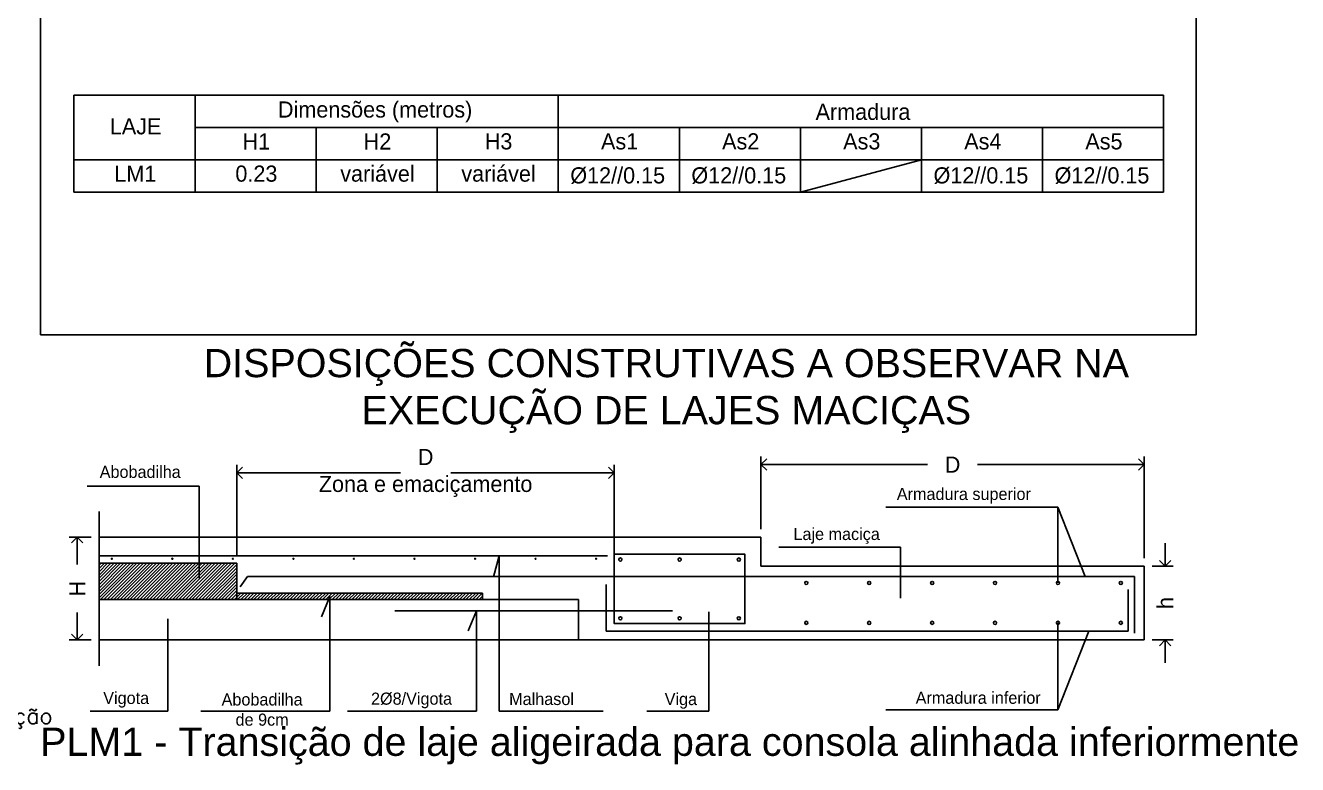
# Model space of a CAD drawing. Header units: millimetres. Extents: x 2071 to 2712, y 1262 to 1380.
# Drawn here: x 2330.71 to 2346.47, y 1353.11 to 1362.27 of the extents above; entities that cross this region are included whole.
import ezdxf
from ezdxf.enums import TextEntityAlignment as Align

# ---------------------------------------------------------------- set-up
doc = ezdxf.new("R2010")
doc.units = ezdxf.units.MM
doc.layers.add('.pormenores', color=8, linetype='Continuous')
doc.styles.add('CS_Isocp', font='')
doc.styles.add('CYPETXT', font='arial', dxfattribs={"height": 0.2})
doc.styles.add('CYPETXT_romans', font='ROMANS__.TTF', dxfattribs={"height": 0.2})
doc.styles.get('CS_Isocp').set_extended_font_data('Century Gothic')
pattern_1 = [(45, (2289.163025, 1345.975214), (-0.020205576, 0.020205576), [])]

# ---------------------------------------------------------------- blocks, each defined once
blk = doc.blocks.new('_Open90')
at = {"color": 0, "linetype": 'ByBlock', "lineweight": -2}
for p, q in [((0, 0), (-1, 0)), ((-0.5, 0.5), (0, 0)), ((0, 0), (-0.5, -0.5))]:
    blk.add_line(p, q, dxfattribs=at)

msp = doc.modelspace()

# ---------------------------------------------------------------- hatches: boundary and pattern name
at = {"layer": '.pormenores'}
h = msp.add_hatch(dxfattribs=at)
h.set_pattern_fill('ANSI31', color=256, scale=0.009, style=0)
h.set_pattern_definition(pattern_1)
h.paths.add_polyline_path([(2333.32623, 1355.1514), (2333.32623, 1355.6014), (2331.61961, 1355.6014), (2331.61961, 1355.1514)])
h = msp.add_hatch(dxfattribs=at)
h.set_pattern_fill('ANSI31', color=256, scale=0.009, style=0)
h.set_pattern_definition(pattern_1)
h.paths.add_polyline_path([(2333.32623, 1355.23175), (2333.32623, 1355.1514), (2336.36961, 1355.1514), (2336.36961, 1355.23175)])

# ---------------------------------------------------------------- linework, layer by layer
for p, q in [((2330.8929, 1375.59422), (2330.8929, 1358.43099)), ((2331.3076, 1361.00284), (2331.3076, 1361.40284)), ((2331.3076, 1361.40284), (2344.8076, 1361.40284)), ((2332.8076, 1360.20284), (2332.8076, 1361.40284)), ((2337.3076, 1360.20284), (2337.3076, 1361.40284)), ((2344.8076, 1360.20284), (2344.8076, 1361.40284)), ((2331.3076, 1361.00284), (2331.3076, 1360.60284)), ((2332.8076, 1361.00284), (2344.8076, 1361.00284)), ((2334.3076, 1360.20284), (2334.3076, 1361.00284)), ((2335.8076, 1360.20284), (2335.8076, 1361.00284)), ((2338.8076, 1360.20284), (2338.8076, 1361.00284)), ((2340.3076, 1360.20284), (2340.3076, 1361.00284)), ((2341.8076, 1360.20284), (2341.8076, 1361.00284)), ((2343.3076, 1360.20284), (2343.3076, 1361.00284)), ((2331.3076, 1360.60284), (2344.8076, 1360.60284)), ((2331.3076, 1360.60284), (2331.3076, 1360.20284)), ((2341.8076, 1360.60284), (2340.3076, 1360.20284)), ((2331.3076, 1360.20284), (2344.8076, 1360.20284)), ((2333.32623, 1355.7014), (2333.32623, 1356.82148)), ((2338.00193, 1355.7014), (2338.00193, 1356.82148)), ((2339.81904, 1356.02626), (2339.81904, 1356.9246)), ((2339.96044, 1356.8246), (2341.88216, 1356.8246)), ((2344.4246, 1356.8246), (2342.50289, 1356.8246)), ((2344.566, 1355.66718), (2344.566, 1356.9246)), ((2333.46763, 1356.72148), (2335.35235, 1356.72148)), ((2337.86053, 1356.72148), (2335.97581, 1356.72148)), ((2332.85978, 1356.55858), (2331.47305, 1356.55858)), ((2332.85978, 1355.41612), (2332.85978, 1356.55858)), ((2331.61961, 1354.33269), (2331.61961, 1356.24498)), ((2343.49811, 1356.29904), (2341.36488, 1356.29904)), ((2343.83603, 1355.43641), (2343.49811, 1356.29904)), ((2343.49811, 1356.29904), (2343.49811, 1355.35846)), ((2331.51961, 1355.92626), (2331.24825, 1355.92626)), ((2331.61961, 1355.92626), (2339.81904, 1355.92626)), ((2339.81904, 1355.92626), (2339.81904, 1355.56718)), ((2331.34825, 1355.78486), (2331.34825, 1355.58533)), ((2341.54791, 1355.80222), (2340.04005, 1355.80222)), ((2341.54791, 1355.17066), (2341.54791, 1355.80222)), ((2344.82745, 1355.70858), (2344.82745, 1355.84998)), ((2331.61961, 1355.69252), (2337.91903, 1355.69252)), ((2333.32623, 1355.6014), (2333.32623, 1355.1514)), ((2336.57634, 1355.69252), (2336.50494, 1355.43493)), ((2336.57634, 1355.69252), (2336.57634, 1353.77001)), ((2339.81904, 1355.56718), (2344.566, 1355.56718)), ((2344.566, 1355.56718), (2344.566, 1354.6514)), ((2344.666, 1355.56718), (2344.92745, 1355.56718)), ((2333.45578, 1355.43641), (2333.36599, 1355.30886)), ((2344.44831, 1355.43641), (2333.45578, 1355.43641)), ((2344.44831, 1355.43641), (2344.44831, 1354.73658)), ((2333.32623, 1355.23175), (2336.36961, 1355.23175)), ((2336.36961, 1355.23175), (2336.36961, 1355.1514)), ((2337.90193, 1354.76114), (2337.90193, 1355.34067)), ((2344.36701, 1355.27759), (2344.36701, 1354.76114)), ((2334.47718, 1355.18847), (2334.3743, 1354.93794)), ((2334.47718, 1355.18847), (2334.47718, 1353.77001)), ((2331.34825, 1354.7928), (2331.34825, 1354.99233)), ((2332.46967, 1354.91246), (2332.46967, 1353.77001)), ((2338.72422, 1355.01379), (2335.28367, 1355.01379)), ((2336.29316, 1355.01379), (2336.19028, 1354.76325)), ((2336.29316, 1355.01379), (2336.29316, 1353.77001)), ((2339.17088, 1355.00102), (2339.17088, 1353.77001)), ((2337.90193, 1354.76114), (2344.36701, 1354.76114)), ((2343.49811, 1353.7856), (2343.49811, 1354.86323)), ((2343.88026, 1354.76114), (2343.49811, 1353.7856)), ((2331.51961, 1354.6514), (2331.24825, 1354.6514)), ((2331.61961, 1354.6514), (2339.81904, 1354.6514)), ((2344.566, 1354.6514), (2339.81904, 1354.6514)), ((2344.666, 1354.6514), (2344.92745, 1354.6514)), ((2344.82745, 1354.51), (2344.82745, 1354.3686)), ((2332.46967, 1353.77001), (2331.50865, 1353.77001)), ((2334.47718, 1353.77001), (2332.88095, 1353.77001)), ((2336.29316, 1353.77001), (2334.69693, 1353.77001)), ((2336.57634, 1353.77001), (2337.86363, 1353.77001)), ((2339.17088, 1353.77001), (2338.40588, 1353.77001)), ((2343.49811, 1353.7856), (2341.36488, 1353.7856))]:
    msp.add_line(p, q, dxfattribs=at)
msp.add_lwpolyline([(2330.8929, 1358.43099), (2345.21039, 1358.43099), (2345.21039, 1374.59422), (2330.8929, 1374.59422)], close=True, dxfattribs=at)
for points in [[(2338.81049, 1354.85563), (2338.00193, 1354.85563), (2338.00193, 1355.71325), (2338.81049, 1355.71325)], [(2338.81049, 1354.85563), (2339.61904, 1354.85563), (2339.61904, 1355.71325), (2338.81049, 1355.71325)], [(2331.61961, 1355.6014), (2333.32623, 1355.6014)], [(2331.61961, 1355.1514), (2337.5581, 1355.1514), (2337.5581, 1354.6514)]]:
    msp.add_lwpolyline(points, dxfattribs=at)
for points in [[(2331.78272, 1355.6587, -1), (2331.77022, 1355.6587, -1)], [(2332.53272, 1355.6587, -1), (2332.52022, 1355.6587, -1)], [(2333.28272, 1355.6587, -1), (2333.27022, 1355.6587, -1)], [(2334.03272, 1355.6587, -1), (2334.02022, 1355.6587, -1)], [(2334.78272, 1355.6587, -1), (2334.77022, 1355.6587, -1)], [(2335.53272, 1355.6587, -1), (2335.52022, 1355.6587, -1)], [(2336.28272, 1355.6587, -1), (2336.27022, 1355.6587, -1)], [(2337.03272, 1355.6587, -1), (2337.02022, 1355.6587, -1)], [(2337.78272, 1355.6587, -1), (2337.77022, 1355.6587, -1)], [(2338.05738, 1355.64805, 1), (2338.09636, 1355.64805, 1)], [(2338.791, 1355.64805, 1), (2338.82997, 1355.64805, 1)], [(2339.56359, 1355.64805, -1), (2339.52462, 1355.64805, -1)], [(2340.39965, 1355.35846, -1), (2340.36068, 1355.35846, -1)], [(2341.17914, 1355.35846, -1), (2341.14016, 1355.35846, -1)], [(2341.95862, 1355.35846, -1), (2341.91965, 1355.35846, -1)], [(2342.73811, 1355.35846, -1), (2342.69913, 1355.35846, -1)], [(2343.51759, 1355.35846, -1), (2343.47862, 1355.35846, -1)], [(2344.29708, 1355.35846, -1), (2344.25811, 1355.35846, -1)], [(2338.05738, 1354.92083, -1), (2338.09636, 1354.92083, -1)], [(2338.791, 1354.92083, -1), (2338.82997, 1354.92083, -1)], [(2339.56359, 1354.92083, 1), (2339.52462, 1354.92083, 1)], [(2340.39965, 1354.86323, 1), (2340.36068, 1354.86323, 1)], [(2341.17914, 1354.86323, 1), (2341.14016, 1354.86323, 1)], [(2341.95862, 1354.86323, 1), (2341.91965, 1354.86323, 1)], [(2342.73811, 1354.86323, 1), (2342.69913, 1354.86323, 1)], [(2343.51759, 1354.86323, 1), (2343.47862, 1354.86323, 1)], [(2344.29708, 1354.86387, 1), (2344.25811, 1354.86387, 1)]]:
    msp.add_lwpolyline(points, format="xyb", close=True, dxfattribs=at)

# ---------------------------------------------------------------- block references
for p, xscale, yscale, zscale, rotation in [((2339.81904, 1356.8246), 0.1414, 0.1414, 0.1414, 180), ((2333.32623, 1356.72148), 0.1414, 0.1414, 0.1414, 180), ((2331.34825, 1355.92626), 0.1414000000000044, 0.1414000000000044, 0.1414000000000044, 90), ((2344.82745, 1355.56718), 0.1414000000000044, 0.1414000000000044, 0.1414000000000044, 270), ((2331.34825, 1354.6514), 0.1414000000000044, 0.1414000000000044, 0.1414000000000044, 270), ((2344.82745, 1354.6514), 0.1414000000000044, 0.1414000000000044, 0.1414000000000044, 90)]:
    msp.add_blockref('_Open90', p, dxfattribs=dict(at, xscale=xscale, yscale=yscale, zscale=zscale, rotation=rotation))
at = {"layer": '.pormenores', "xscale": 0.1414, "yscale": 0.1414, "zscale": 0.1414}
for p in [(2344.566, 1356.8246), (2338.00193, 1356.72148)]:
    msp.add_blockref('_Open90', p, dxfattribs=at)

# ---------------------------------------------------------------- texts
at = {"layer": '.pormenores', "style": 'CYPETXT_romans', "width": 0.889077}
msp.add_text('Fundação', height=0.2, dxfattribs=at).set_placement((2329.75717, 1353.61127), (2331.04417, 1353.61127), align=Align.FIT)
at = {"layer": '.pormenores', "attachment_point": 5, "style": 'CS_Isocp'}
for s, insert, char_height in [('\\A1;Dimensões (metros)', (2335.03861, 1361.19523), 0.2), ('\\A1;Armadura', (2341.08269, 1361.19523), 0.2), ('\\A1;LAJE', (2332.07162, 1361.01605), 0.2), ('\\A1;H1', (2333.56748, 1360.82931), 0.2), ('\\A1;H2', (2335.06748, 1360.82931), 0.2), ('\\A1;H3', (2336.56748, 1360.82931), 0.2), ('\\A1;As1', (2338.06748, 1360.82931), 0.2), ('\\A1;As2', (2339.56748, 1360.82931), 0.2), ('\\A1;As3', (2341.06748, 1360.82931), 0.2), ('\\A1;As4', (2342.56748, 1360.82931), 0.2), ('\\A1;As5', (2344.06748, 1360.82931), 0.2), ('\\A1;LM1', (2332.06748, 1360.42931), 0.2), ('\\A1;0.23', (2333.56748, 1360.42931), 0.2), ('\\A1;variável', (2335.06748, 1360.42931), 0.2), ('\\A1;variável', (2336.56748, 1360.42931), 0.2), ('%%C12//0.15', (2338.04398, 1360.40543), 0.2), ('%%C12//0.15', (2339.54398, 1360.40543), 0.2), ('%%C12//0.15', (2342.54398, 1360.40543), 0.2), ('%%C12//0.15', (2344.04398, 1360.40543), 0.2), ('\\A1;D\\PZona e emaciçamento', (2335.66408, 1356.72148), 0.2), ('Abobadilha', (2332.12833, 1356.73382), 0.15), ('\\A1;D', (2342.19252, 1356.8246), 0.2), ('Armadura superior', (2342.33222, 1356.43846), 0.15), ('Laje maciça', (2340.75633, 1355.94188), 0.15), ('Vigota', (2331.95421, 1353.9105), 0.15), ('Abobadilha \\Pde 9cm', (2333.63849, 1353.78826), 0.15), ('2%%C8/Vigota', (2335.48942, 1353.90176), 0.15), ('Malhasol', (2337.10054, 1353.91923), 0.15), ('Viga', (2338.8265, 1353.89673), 0.15), ('Armadura inferior', (2342.51008, 1353.93443), 0.15)]:
    msp.add_mtext(s, dxfattribs=dict(at, insert=insert, char_height=char_height))
at = {"layer": '.pormenores', "char_height": 0.35, "width": 15.4999907, "attachment_point": 2, "style": 'CYPETXT'}
for s, insert in [('DISPOSIÇÕES CONSTRUTIVAS A OBSERVAR NA \\PEXECUÇÃO DE LAJES MACIÇAS', (2338.64637, 1358.2582)), ('PLM1 - Transição de laje aligeirada para consola alinhada inferiormente', (2338.68878, 1353.56531))]:
    msp.add_mtext(s, dxfattribs=dict(at, insert=insert))
at = {"layer": '.pormenores', "char_height": 0.2, "attachment_point": 5, "rotation": 90, "style": 'CS_Isocp'}
for s, insert in [('\\A1;H', (2331.34825, 1355.28883)), ('\\A1;h', (2344.82745, 1355.10929))]:
    msp.add_mtext(s, dxfattribs=dict(at, insert=insert))

doc.saveas('drawing.dxf')
